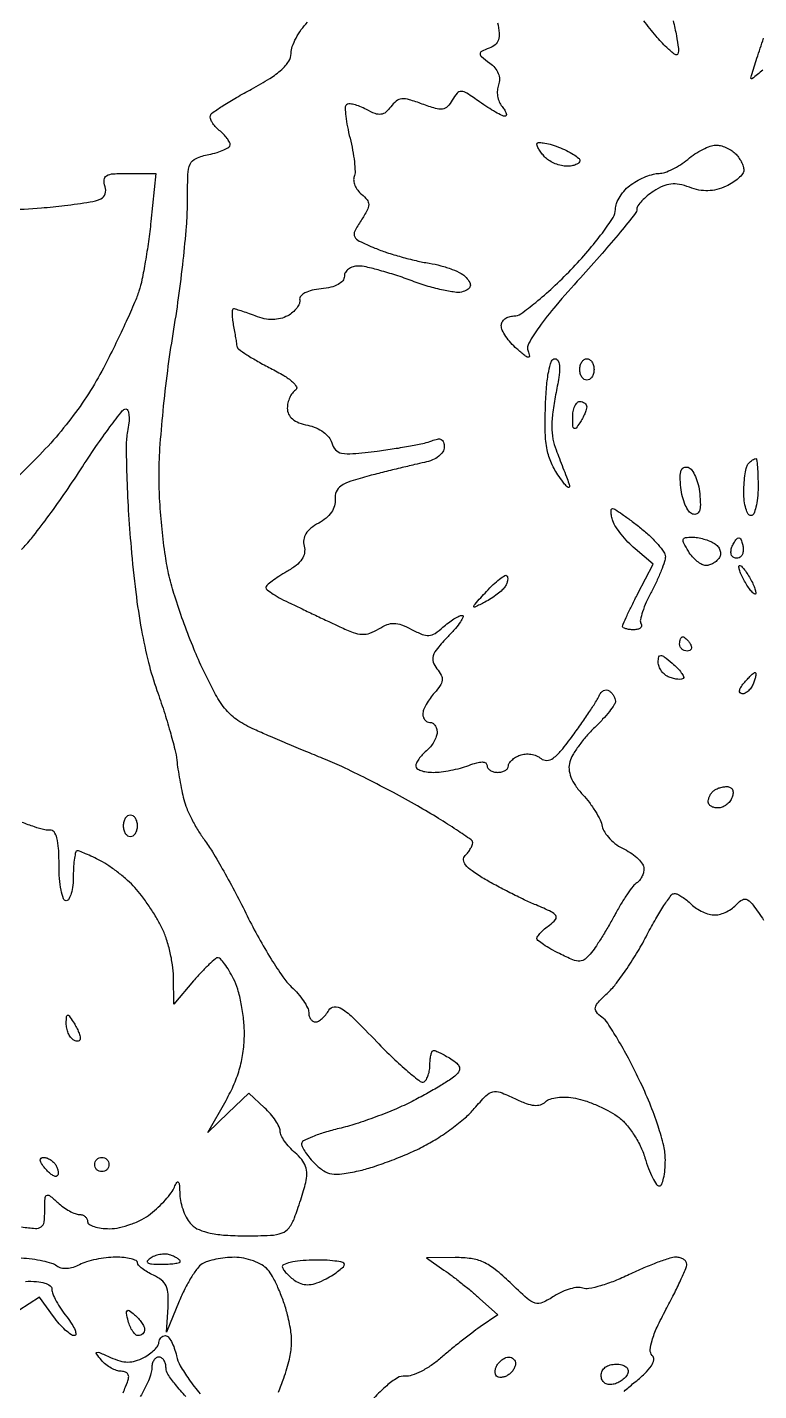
# Model space of a CAD drawing. Extents: x 0 to 102, y 0 to 135.
# Drawn here: x 30.42 to 39.09, y 74.05 to 90.23 of the extents above; entities that cross this region are included whole.
import ezdxf

# ---------------------------------------------------------------- set-up
doc = ezdxf.new("R2010")
doc.units = 0
doc.header["$MEASUREMENT"] = 0

msp = doc.modelspace()

# ---------------------------------------------------------------- linework, layer by layer
for points in [[(35.994944, 90.278927, -0.031077), (36.014057, 90.155855, -0.102521), (36.004896, 90.074688, -0.140721), (35.96677, 90.018518, -0.081463), (35.895916, 89.976784, 0.018989), (35.804392, 89.937255, 0.298581), (35.787593, 89.909534, 0.217547), (35.804149, 89.876444, 0.010977), (35.902161, 89.800922, -0.057776), (35.964642, 89.742718, -0.080648), (36.004128, 89.677504, -0.09078), (36.018113, 89.609366, -0.097249), (36.006451, 89.542442, 0.076355), (35.992801, 89.479629, 0.055863), (35.996375, 89.408248, 0.055924), (36.015645, 89.339521, 0.077058), (36.048499, 89.284577, -0.029494), (36.081306, 89.239934, -0.069334), (36.09875, 89.202527, -0.155911), (36.098477, 89.178724, -0.323092), (36.084169, 89.1684, -0.117792), (36.048307, 89.176967, -0.011968), (35.970647, 89.218684, -0.014444), (35.879524, 89.274022, -0.011032), (35.783021, 89.339579, 0.010999), (35.632411, 89.441906, 0.127873), (35.565364, 89.464155, 0.238449), (35.515534, 89.442964, 0.047618), (35.458827, 89.361023, -0.064653), (35.402279, 89.284968, -0.169797), (35.34238, 89.254846, -0.105583), (35.257733, 89.261702, -0.017431), (35.101638, 89.314483, 0.018827), (34.949379, 89.365494, 0.09321), (34.859851, 89.374453, 0.144659), (34.793475, 89.348443, 0.069771), (34.729275, 89.282327, -0.05557), (34.669432, 89.217102, -0.152002), (34.612833, 89.19212, -0.121939), (34.543913, 89.201039, -0.030014), (34.439407, 89.249143, 0.02703), (34.36293, 89.284899, 0.03779), (34.291038, 89.307751, 0.042003), (34.232405, 89.316508, 0.215679), (34.202393, 89.305193, 0.209103), (34.188612, 89.269992, 0.017204), (34.196023, 89.169404, 0.020744), (34.214652, 89.045662, 0.014418), (34.245467, 88.907693, -0.016115), (34.276701, 88.765584, -0.018923), (34.296802, 88.629155, -0.018144), (34.305139, 88.513825, -0.100911), (34.294979, 88.452909, 0.123643), (34.289246, 88.40551, 0.068122), (34.304443, 88.34877, 0.061281), (34.337074, 88.291798, 0.058948), (34.382917, 88.243596, -0.050612), (34.448034, 88.177367, -0.175569), (34.467097, 88.121384, -0.121615), (34.448898, 88.053366, -0.019144), (34.376908, 87.933744, 0.026719), (34.301677, 87.804344, 0.238521), (34.301365, 87.740519, 0.167215), (34.353796, 87.689061, 0.012224), (34.540963, 87.605426, 0.019811), (34.679814, 87.55377, 0.011034), (34.852567, 87.501374, 0.010992), (35.029958, 87.455998, 0.017472), (35.183725, 87.425866, -0.02558), (35.322848, 87.396255, -0.027069), (35.455557, 87.353013, -0.028022), (35.564955, 87.303483, -0.099552), (35.624531, 87.255344, -0.044903), (35.665335, 87.19608, -0.184822), (35.671635, 87.153742, -0.197325), (35.648025, 87.119776, -0.05187), (35.587751, 87.089155, -0.123483), (35.508874, 87.079589, -0.020043), (35.355402, 87.105163, -0.02106), (35.173428, 87.151109, -0.01715), (34.982849, 87.215054, 0.010441), (34.789817, 87.282716, 0.011545), (34.600449, 87.339881, 0.010979), (34.437027, 87.381283, 0.056603), (34.344426, 87.3918, 0.071536), (34.280979, 87.382676, 0.086782), (34.22717, 87.356098, 0.100358), (34.191197, 87.316608, 0.135518), (34.1784, 87.27026, -0.178112), (34.159239, 87.218177, -0.093219), (34.104791, 87.174161, -0.065527), (34.01799, 87.141184, -0.034035), (33.90345, 87.12221, 0.032744), (33.794997, 87.104532, 0.061113), (33.711499, 87.074135, 0.090686), (33.660772, 87.035406, 0.237336), (33.648808, 86.992476, -0.143239), (33.644652, 86.946568, -0.067049), (33.615323, 86.893977, -0.05825), (33.567068, 86.843105, -0.051054), (33.506297, 86.802114, -0.061661), (33.420713, 86.769093, -0.059698), (33.328705, 86.757456, -0.054367), (33.229112, 86.767658, -0.038174), (33.120932, 86.799588, 0.005012), (33.033045, 86.831998, 0.006824), (32.953106, 86.859345, 0.004691), (32.885785, 86.880658, 0.07444), (32.862123, 86.8842, 0.376636), (32.849975, 86.873536, 0.031482), (32.846937, 86.828285, 0.029752), (32.850344, 86.766841, 0.017354), (32.861344, 86.69385, -0.002402), (32.875389, 86.61644, -0.002635), (32.88825, 86.541253, -0.002459), (32.898591, 86.476859, -0.013245), (32.903113, 86.441672, 0.214088), (32.922039, 86.408857, 0.011527), (33.023205, 86.339229, 0.016342), (33.151797, 86.260908, 0.011046), (33.303109, 86.179754, -0.01733), (33.45965, 86.093247, -0.045495), (33.563205, 86.017674, -0.090798), (33.609859, 85.958584, -0.394914), (33.599209, 85.91934, 0.094821), (33.561825, 85.885023, 0.052815), (33.530273, 85.831606, 0.050045), (33.508841, 85.768623, 0.057059), (33.5016, 85.705382, 0.114049), (33.517668, 85.635856, 0.105938), (33.562861, 85.57826, 0.082137), (33.638577, 85.533848, 0.04232), (33.744405, 85.503189, -0.051525), (33.843204, 85.472589, -0.057021), (33.930087, 85.423161, -0.063449), (33.995083, 85.361648, -0.10802), (34.028883, 85.295271, 0.119185), (34.073204, 85.21278, 0.166887), (34.145647, 85.172278, 0.067495), (34.278052, 85.166411, 0.008167), (34.568628, 85.197575, 0.007482), (34.770171, 85.225595, 0.008303), (34.963881, 85.258788, 0.007784), (35.127984, 85.292375, 0.042115), (35.21475, 85.31937, -0.04807), (35.282838, 85.339669, -0.166079), (35.327809, 85.333539, -0.203713), (35.354042, 85.30266, -0.075723), (35.3628, 85.245163, -0.144576), (35.345998, 85.188271, -0.082624), (35.297349, 85.134905, -0.067248), (35.222788, 85.090975, -0.047941), (35.13015, 85.062082, 0.005813), (35.012212, 85.035939, 0.001981), (34.841585, 84.995315, 0.001969), (34.653507, 84.948965, 0.002269), (34.4745, 84.903236, 0.014926), (34.254803, 84.838991, 0.0722), (34.138505, 84.78159, 0.141305), (34.082972, 84.713947, 0.12885), (34.069425, 84.624536, -0.09896), (34.062282, 84.546555, -0.079302), (34.025769, 84.470367, -0.069021), (33.961666, 84.400583, -0.049686), (33.873699, 84.341597, 0.042705), (33.780422, 84.280916, 0.087165), (33.722048, 84.216313, 0.108629), (33.696748, 84.145802, 0.096261), (33.701732, 84.067853, -0.106468), (33.705253, 83.987215, -0.108466), (33.675166, 83.912875, -0.079684), (33.607083, 83.841201, -0.033717), (33.496143, 83.767776, 0.014201), (33.401371, 83.710237, 0.020531), (33.321349, 83.653699, 0.016855), (33.260441, 83.603443, 0.212241), (33.248335, 83.576972, 0.241951), (33.261372, 83.550927, 0.014939), (33.334937, 83.500379, 0.019483), (33.430478, 83.443988, 0.012992), (33.5439, 83.386622, 0.000154), (33.677946, 83.323194, 0.000093), (33.836816, 83.248115, 0.000093), (33.994659, 83.173593, 0.000164), (34.125262, 83.112015, 0.021021), (34.283085, 83.045619, 0.075504), (34.389776, 83.023384, 0.099724), (34.481841, 83.036739, 0.053903), (34.585341, 83.086804, -0.04406), (34.685155, 83.137529, -0.099937), (34.768041, 83.152861, -0.089004), (34.856388, 83.135518, -0.030013), (34.976057, 83.080434, 0.026987), (35.100494, 83.022241, 0.113292), (35.181485, 83.009349, 0.128579), (35.254439, 83.033811, 0.039091), (35.34749, 83.105644, -0.021234), (35.412363, 83.159526, -0.024468), (35.478666, 83.205053, -0.024601), (35.537854, 83.237664, -0.114092), (35.575639, 83.2464, -0.539069), (35.587012, 83.229117, -0.045629), (35.556359, 83.172745, -0.029477), (35.495172, 83.091952, -0.014219), (35.408031, 82.995659, 0.016564), (35.281821, 82.854872, 0.092128), (35.232129, 82.766861, 0.166795), (35.23215, 82.693181, 0.090719), (35.276978, 82.613372, -0.051251), (35.327243, 82.538351, -0.148788), (35.339059, 82.477724, -0.12635), (35.315705, 82.414588, -0.032488), (35.247576, 82.328702, 0.028983), (35.194541, 82.262798, 0.029322), (35.149707, 82.19145, 0.030667), (35.118318, 82.124965, 0.095232), (35.109, 82.076489, 0.084037), (35.115405, 82.038647, 0.093099), (35.133851, 82.006507, 0.100507), (35.16133, 81.985014, 0.116378), (35.1936, 81.9774, -0.136626), (35.225861, 81.968417, -0.100269), (35.253349, 81.943166, -0.086403), (35.271852, 81.905397, -0.070908), (35.2782, 81.860859, -0.086594), (35.269082, 81.808603, -0.04354), (35.240923, 81.747615, -0.041499), (35.199856, 81.687909, -0.048188), (35.1513, 81.639, 0.031583), (35.102735, 81.593222, 0.034151), (35.061677, 81.542811, 0.036411), (35.032939, 81.495133, 0.117955), (35.0244, 81.459441, 0.242904), (35.039104, 81.430959, 0.068036), (35.08491, 81.407008, 0.052281), (35.151492, 81.390612, 0.034259), (35.230393, 81.3852, 0.03114), (35.324916, 81.391093, 0.017029), (35.439621, 81.409436, 0.016914), (35.555303, 81.43609, 0.025766), (35.653393, 81.467706, -0.02277), (35.747688, 81.498723, -0.06817), (35.814771, 81.507912, -0.141354), (35.854531, 81.496443, -0.257767), (35.8704, 81.467706, 0.151714), (35.880172, 81.436241, 0.098325), (35.907677, 81.409436, 0.081213), (35.948781, 81.391355, 0.063172), (35.9973, 81.3852, 0.057609), (36.045836, 81.390811, 0.076852), (36.086923, 81.407392, 0.095748), (36.114458, 81.43193, 0.164455), (36.1242, 81.460749, -0.147225), (36.13406, 81.493508, -0.058946), (36.164627, 81.529618, -0.051526), (36.20917, 81.563314, -0.044594), (36.261823, 81.589108, -0.075345), (36.32271, 81.602468, -0.055766), (36.391672, 81.599306, -0.056004), (36.457884, 81.581044, -0.078084), (36.510605, 81.549665, 0.19018), (36.579196, 81.527174, 0.142547), (36.654791, 81.554103, 0.06454), (36.750316, 81.643863, 0.01399), (36.889359, 81.823156, 0.005637), (36.994923, 81.970906, 0.006759), (37.090799, 82.112384, 0.005877), (37.168435, 82.233423, 0.043963), (37.199342, 82.294164, -0.077871), (37.221244, 82.330849, -0.104775), (37.251525, 82.354757, -0.121875), (37.285302, 82.362204, -0.132775), (37.317465, 82.352621, -0.06395), (37.346435, 82.329132, -0.051715), (37.370953, 82.297439, -0.053404), (37.387632, 82.262767, -0.085629), (37.3932, 82.230495, -0.150528), (37.380283, 82.188562, -0.017166), (37.321084, 82.1077, -0.019507), (37.241719, 82.01448, -0.014713), (37.147698, 81.918238, 0.022793), (37.050046, 81.814994, 0.021156), (36.95961, 81.70077, 0.021682), (36.88794, 81.592333, 0.063935), (36.852147, 81.510643, 0.09362), (36.843437, 81.422573, 0.071369), (36.865633, 81.32804, 0.058701), (36.919264, 81.227586, 0.035019), (37.004323, 81.121897, -0.025622), (37.084, 81.026613, -0.023319), (37.156223, 80.920721, -0.024015), (37.211801, 80.819929, -0.06651), (37.237458, 80.743298, 0.099162), (37.26586, 80.673793, 0.04577), (37.327326, 80.597329, 0.042892), (37.409084, 80.526125, 0.045991), (37.499985, 80.471778, -0.038194), (37.588617, 80.420642, -0.044667), (37.663563, 80.358923, -0.050224), (37.715501, 80.296279, -0.149058), (37.7316, 80.243477, -0.064909), (37.725238, 80.194678, -0.051899), (37.706394, 80.145061, -0.05343), (37.678635, 80.102081, -0.084455), (37.645791, 80.073153, 0.088899), (37.602875, 80.034677, 0.014478), (37.536401, 79.944192, 0.015561), (37.463776, 79.831763, 0.013147), (37.393897, 79.70861, -0.00826), (37.321753, 79.578521, -0.007281), (37.242327, 79.445242, -0.007333), (37.167195, 79.327158, -0.021876), (37.111143, 79.249479, -0.046902), (37.035384, 79.170177, -0.170486), (36.971544, 79.144916, -0.111168), (36.889581, 79.16003, -0.014739), (36.728537, 79.234525, -0.013482), (36.626641, 79.288837, -0.019975), (36.540719, 79.3423, -0.015747), (36.474844, 79.390134, -0.23184), (36.4626, 79.41512, -0.165606), (36.471095, 79.440064, -0.024519), (36.50609, 79.481151, -0.025411), (36.553957, 79.527147, -0.019395), (36.61065, 79.572606, 0.052767), (36.682972, 79.638978, 0.339911), (36.686107, 79.685326, 0.13739), (36.633006, 79.730962, 0.009581), (36.451426, 79.81155, -0.01127), (36.311317, 79.8743, -0.006227), (36.142923, 79.956909, -0.006206), (35.97425, 80.044923, -0.009924), (35.832691, 80.124701, -0.019075), (35.692443, 80.214831, -0.070424), (35.615583, 80.286426, -0.15181), (35.591849, 80.346039, -0.219158), (35.611214, 80.398454, 0.030271), (35.645652, 80.437335, 0.031202), (35.674767, 80.479713, 0.032849), (35.695138, 80.519432, 0.102414), (35.7012, 80.548716, 0.245724), (35.683098, 80.583326, 0.004604), (35.508603, 80.702138, 0.010122), (35.296859, 80.837363, 0.006458), (35.04555, 80.986363, 0.007881), (34.760462, 81.144522, 0.006136), (34.445815, 81.307717, 0.006209), (34.148767, 81.452594, 0.014957), (33.9246, 81.550409, -0.002484), (33.720993, 81.633272, -0.001767), (33.493591, 81.728079, -0.001784), (33.277243, 81.820087, -0.003798), (33.110736, 81.893105, -0.041556), (32.915201, 82.000926, -0.070824), (32.776212, 82.124912, -0.052089), (32.651449, 82.3085, -0.013693), (32.491685, 82.626613, -0.013759), (32.37934, 82.884729, -0.009403), (32.265419, 83.183571, -0.009483), (32.166419, 83.476002, -0.018856), (32.10125, 83.7117, -0.022028), (32.055108, 83.954234, -0.010545), (32.01624, 84.269002, -0.010432), (31.98941, 84.599888, -0.01464), (31.980293, 84.8961, -0.017749), (31.991528, 85.226369, -0.007324), (32.029141, 85.672305, -0.007236), (32.083464, 86.149858, -0.009237), (32.148, 86.5881, 0.007363), (32.212608, 87.015709, 0.006595), (32.267226, 87.461027, 0.006627), (32.30569, 87.862162, 0.020474), (32.316958, 88.134165, -0.007549), (32.322287, 88.476758, -0.095578), (32.350465, 88.602044, -0.193456), (32.419037, 88.669447, -0.049343), (32.571, 88.71579, 0.022663), (32.668235, 88.739865, 0.033896), (32.750246, 88.770341, 0.036238), (32.809591, 88.802454, 0.255967), (32.8248, 88.830216, 0.130448), (32.816426, 88.861767, 0.032312), (32.786695, 88.906804, 0.030851), (32.744734, 88.955649, 0.026667), (32.695082, 89.001538, -0.037256), (32.647202, 89.047708, -0.046476), (32.61051, 89.097379, -0.053545), (32.58913, 89.143226, -0.169309), (32.589332, 89.176626, -0.157186), (32.61737, 89.213254, -0.008083), (32.742941, 89.297237, -0.012209), (32.898592, 89.392432, -0.008503), (33.0786, 89.492525, 0.01664), (33.294049, 89.616958, 0.044464), (33.435552, 89.723616, 0.066606), (33.518092, 89.821014, 0.139741), (33.54645, 89.915246, -0.082161), (33.56101, 89.995905, -0.036007), (33.604887, 90.095622, -0.03439), (33.667832, 90.197086, -0.038886), (33.741804, 90.284599, 0.012532)], [(38.078385, 90.302213, -0.014284), (38.1165, 90.123806, -0.011897), (38.140272, 89.974716, -0.114515), (38.134302, 89.911207, -0.514268), (38.099995, 89.90063, -0.029629), (38.001806, 89.985058, -0.02541), (37.874747, 90.121291, -0.013265), (37.729982, 90.302811, 0.004887)], [(39.143203, 89.71744, -0.003568), (39.012982, 89.614288, -0.624718), (39.0006, 89.62033, -0.077715), (39.005523, 89.651809, -0.000866), (39.071788, 89.857283, -0.002666), (39.15006, 90.094244, -0.001731)], [(30.174413, 88.05582, 0.004023), (30.585449, 88.082475, 0.012722), (30.860005, 88.109537, 0.007917), (31.162963, 88.152084, 0.070298), (31.291593, 88.191272, 0.212232), (31.341145, 88.248175, 0.152548), (31.340754, 88.333571, -0.085364), (31.329325, 88.416463, -0.260034), (31.357629, 88.463456, -0.11657), (31.435648, 88.486552, -0.013929), (31.616823, 88.4916), (31.943049, 88.4916), (31.883846, 87.92055, -0.008558), (31.855139, 87.683306, -0.008091), (31.817859, 87.442692, -0.008074), (31.777975, 87.230794, -0.027853), (31.742343, 87.0957, -0.023467), (31.690802, 86.958977, -0.005425), (31.590839, 86.73409, -0.00559), (31.46989, 86.477381, -0.00544), (31.342155, 86.221087, -0.022155), (31.16834, 85.915778, -0.020311), (30.963394, 85.617789, -0.019694), (30.728261, 85.328484, -0.017955), (30.464002, 85.049197), (29.903737, 84.49812)], [(30.347392, 84.028404, 0.033763), (30.467443, 84.160828, 0.007813), (30.650402, 84.399854, 0.008032), (30.852782, 84.682371, 0.00778), (31.0482, 84.974239, -0.006584), (31.231887, 85.250009, -0.010162), (31.398563, 85.48294, -0.004905), (31.544238, 85.674078, -0.21963), (31.587525, 85.696469, -0.339762), (31.612294, 85.679154, -0.058226), (31.623831, 85.618952, -0.043035), (31.6227, 85.53192, -0.024601), (31.607171, 85.427904, 0.050218), (31.591065, 85.262467, 0.006723), (31.596939, 84.911914, 0.007716), (31.615962, 84.495341, 0.006421), (31.648701, 84.053154, 0.008788), (31.704288, 83.522259, 0.01424), (31.772276, 83.073551, 0.016617), (31.85489, 82.689881, 0.024069), (31.955143, 82.3581, -0.007904), (32.037596, 82.114013, -0.008191), (32.111269, 81.870315, -0.007959), (32.16818, 81.657475, -0.034719), (32.190994, 81.529157, 0.010767), (32.204798, 81.421959, 0.006391), (32.225628, 81.294818, 0.006393), (32.249655, 81.168488, 0.010948), (32.273343, 81.063857, 0.038795), (32.308592, 80.958225, 0.018319), (32.369361, 80.827885, 0.01803), (32.443291, 80.695392, 0.02425), (32.520126, 80.5815, -0.025428), (32.613766, 80.441993, -0.006936), (32.747104, 80.21255, -0.006996), (32.891268, 79.947758, -0.00723), (33.026353, 79.681899, 0.012457), (33.162656, 79.420449, 0.012854), (33.31046, 79.168874, 0.012662), (33.449409, 78.957815, 0.052314), (33.549114, 78.842302, -0.026368), (33.62807, 78.759873, -0.02949), (33.694803, 78.672489, -0.030735), (33.742006, 78.592256, -0.118128), (33.7554, 78.536353, 0.069978), (33.761429, 78.49349, 0.085831), (33.779016, 78.457145, 0.10012), (33.805138, 78.432845, 0.138298), (33.835796, 78.4242, 0.13165), (33.872126, 78.433934, 0.049234), (33.915375, 78.464939, 0.044475), (33.958166, 78.509823, 0.040633), (33.993806, 78.562887, -0.253713), (34.059288, 78.604275, -0.163842), (34.148097, 78.580831, -0.04959), (34.290784, 78.464978, -0.006561), (34.563859, 78.187052, 0.010385), (34.757579, 77.992884, 0.016579), (34.931811, 77.836134, 0.010622), (35.079269, 77.717322, 0.312231), (35.12495, 77.714958, 0.128917), (35.151339, 77.742678, 0.045939), (35.173434, 77.793158, 0.041853), (35.188529, 77.855627, 0.038379), (35.1936, 77.921593, -0.024996), (35.196748, 77.984519, -0.039696), (35.206363, 78.037564, -0.047346), (35.220255, 78.075238, -0.288336), (35.237048, 78.0858, -0.10205), (35.262427, 78.080566, -0.012337), (35.314511, 78.056587, -0.014245), (35.375583, 78.024432, -0.011284), (35.439741, 77.98635, -0.035735), (35.512202, 77.933552, -0.140437), (35.542677, 77.888098, -0.198401), (35.539054, 77.842993, -0.082425), (35.502043, 77.792901, -0.049683), (35.440412, 77.744004, -0.007906), (35.309321, 77.662617, -0.008692), (35.151157, 77.571553, -0.007513), (34.9821, 77.481381, -0.018432), (34.787934, 77.390419, -0.011276), (34.552887, 77.296893, -0.011299), (34.315607, 77.214676, -0.019669), (34.11495, 77.158792, 0.015223), (33.944736, 77.113012, 0.023564), (33.801269, 77.062215, 0.020074), (33.692346, 77.012582, 0.282985), (33.6708, 76.977562, 0.124315), (33.680773, 76.938069, 0.025623), (33.718346, 76.876227, 0.02548), (33.770696, 76.807097, 0.021581), (33.832657, 76.739543, 0.052607), (33.933434, 76.658002, 0.104298), (34.02894, 76.621252, 0.076424), (34.150318, 76.620412, 0.018849), (34.346821, 76.656844, 0.023169), (34.510697, 76.70173, 0.011405), (34.714729, 76.773097, 0.011291), (34.923609, 76.856981, 0.016144), (35.104544, 76.941442, 0.023798), (35.275145, 77.038355, 0.018109), (35.45254, 77.159825, 0.018425), (35.61084, 77.286137, 0.040265), (35.719903, 77.396384, -0.017252), (35.857483, 77.548886, -0.141101), (35.937938, 77.595159, -0.152982), (36.027651, 77.589587, -0.02135), (36.200503, 77.514804, 0.022649), (36.332795, 77.457975, 0.063854), (36.43053, 77.434792, 0.097828), (36.504943, 77.441482, 0.125833), (36.563818, 77.476378, -0.122287), (36.617933, 77.508966, -0.045013), (36.705779, 77.527571, -0.04078), (36.810646, 77.531476, -0.036231), (36.919088, 77.518761, -0.034036), (37.036356, 77.487916, -0.019838), (37.172275, 77.435992, -0.019775), (37.30488, 77.372894, -0.031426), (37.412227, 77.307594, -0.058834), (37.509711, 77.220902, -0.034398), (37.605372, 77.097038, -0.033408), (37.687108, 76.954966, -0.041068), (37.742868, 76.812551, 0.018321), (37.786397, 76.684523, 0.027355), (37.834491, 76.576557, 0.025893), (37.880974, 76.496406, 0.253607), (37.914191, 76.4784, 0.305896), (37.941824, 76.497051, 0.039127), (37.964482, 76.568985, 0.034978), (37.980251, 76.668584, 0.021775), (37.9854, 76.786773, 0.059189), (37.965738, 76.952285, 0.019429), (37.898912, 77.18883, 0.018207), (37.79999, 77.459325, 0.015271), (37.676127, 77.738523, 0.010074), (37.54789, 77.992081, 0.012591), (37.418319, 78.221796, 0.01085), (37.301489, 78.407959, 0.089185), (37.232781, 78.480243, -0.063718), (37.167902, 78.541922, -0.238447), (37.156243, 78.595242, -0.126853), (37.191739, 78.659412, -0.014615), (37.309404, 78.776739, 0.041716), (37.407371, 78.88562, 0.014047), (37.531796, 79.059463, 0.013863), (37.659241, 79.260327, 0.015445), (37.770613, 79.460946, -0.011057), (37.871885, 79.647206, -0.016708), (37.968917, 79.804222, -0.011527), (38.054896, 79.927239, -0.238828), (38.093906, 79.947, -0.112152), (38.130273, 79.938739, -0.029856), (38.182584, 79.909723, -0.028718), (38.239658, 79.86867, -0.026114), (38.293586, 79.8201, 0.051662), (38.35339, 79.771523, 0.03827), (38.428093, 79.730477, 0.039051), (38.505535, 79.702395, 0.067554), (38.573284, 79.6932, 0.070687), (38.639618, 79.702625, 0.0446), (38.712617, 79.731058, 0.043984), (38.780855, 79.772752, 0.060495), (38.833042, 79.822078, -0.102811), (38.898828, 79.874538, -0.257498), (38.958188, 79.872413, -0.100737), (39.028144, 79.808457, -0.011486), (39.150721, 79.631728, 0.018484)], [(30.35025, 75.992616, 0.019555), (30.513887, 75.97471, 0.172273), (30.582926, 75.993914, 0.2115), (30.616738, 76.050138, 0.031155), (30.6252, 76.18581, -0.009865), (30.628092, 76.332354, -0.251194), (30.647677, 76.365654, -0.316675), (30.682515, 76.363336, -0.01394), (30.779911, 76.280012, 0.028703), (30.846423, 76.226427, 0.029174), (30.918284, 76.181129, 0.030498), (30.985144, 76.149395, 0.095833), (31.033711, 76.14, -0.084037), (31.071553, 76.133595, -0.093099), (31.103693, 76.115149, -0.100507), (31.125186, 76.08767, -0.116378), (31.1328, 76.0554, 0.259541), (31.150906, 76.022869, 0.060642), (31.209647, 75.995651, 0.047576), (31.294184, 75.976952, 0.030662), (31.394406, 75.9708, 0.054536), (31.510935, 75.983548, 0.032401), (31.645213, 76.022554, 0.032114), (31.775647, 76.079507, 0.047223), (31.880856, 76.146983, 0.023325), (31.971149, 76.224795, 0.021406), (32.056544, 76.312851, 0.021958), (32.125871, 76.397997, 0.063175), (32.163204, 76.464233, -0.034865), (32.190982, 76.520758, -0.538832), (32.208994, 76.521765, -0.144501), (32.221758, 76.486926, -0.009485), (32.226654, 76.378693, 0.048992), (32.238697, 76.282181, 0.036662), (32.269905, 76.1796, 0.037483), (32.314156, 76.086467, 0.066826), (32.365543, 76.019143, 0.099097), (32.454896, 75.959594, 0.046139), (32.588597, 75.918515, 0.034957), (32.768241, 75.893934, 0.016528), (33.002137, 75.8862, 0.010238), (33.3019, 75.892339, 0.077989), (33.439889, 75.919825, 0.147197), (33.522574, 75.981977, 0.067755), (33.587619, 76.101431, 0.008533), (33.622645, 76.198515, 0.005407), (33.660303, 76.312772, 0.005429), (33.694864, 76.425815, 0.009986), (33.720145, 76.518649, 0.060547), (33.732865, 76.619918, 0.086968), (33.717649, 76.708834, 0.082019), (33.672072, 76.790959, 0.04813), (33.59392, 76.872119, -0.03113), (33.526212, 76.937818, -0.033517), (33.46897, 77.009891, -0.035637), (33.428884, 77.077845, -0.115944), (33.417, 77.128406, 0.115932), (33.404828, 77.180196, 0.031842), (33.362527, 77.253172, 0.030378), (33.302534, 77.332134, 0.027584), (33.231559, 77.405973), (33.046119, 77.578737), (32.802053, 77.345819), (32.557987, 77.1129), (32.774975, 77.4936, 0.027883), (32.872062, 77.688433, 0.03407), (32.939643, 77.880441, 0.034919), (32.979333, 78.075734, 0.032057), (32.992981, 78.280351, 0.027327), (32.983915, 78.454108, 0.02153), (32.955786, 78.640445, 0.022003), (32.914447, 78.811684, 0.049132), (32.864927, 78.936001, 0.016262), (32.811471, 79.03162, 0.023366), (32.75758, 79.11228, 0.020608), (32.708958, 79.172784, 0.216448), (32.680739, 79.1856, 0.180172), (32.648778, 79.173697, 0.011222), (32.572672, 79.104833, 0.015448), (32.48443, 79.015986, 0.010772), (32.390249, 78.91065), (32.154876, 78.6357), (32.151438, 78.957151, 0.033891), (32.140213, 79.099948, 0.021581), (32.108826, 79.263709, 0.021667), (32.063902, 79.422417, 0.037184), (32.011204, 79.549351, 0.019196), (31.945715, 79.667474, 0.012498), (31.861584, 79.798844, 0.012573), (31.77294, 79.923077, 0.023305), (31.693954, 80.018488, 0.026699), (31.608292, 80.103114, 0.016523), (31.499402, 80.193516, 0.016561), (31.385614, 80.275911, 0.028471), (31.285051, 80.335738, 0.007704), (31.194162, 80.381262, 0.010225), (31.11005, 80.419684, 0.007811), (31.039002, 80.44909, 0.094478), (31.010101, 80.4546, 0.34551), (30.99183, 80.440262, 0.02109), (30.97726, 80.367621, 0.02419), (30.966952, 80.272014, 0.01476), (30.9636, 80.1585, -0.027026), (30.957463, 80.045042, -0.042582), (30.938749, 79.949379, -0.052312), (30.91163, 79.882035, -0.277684), (30.879, 79.8624, -0.323373), (30.846012, 79.886226, -0.031018), (30.819251, 79.987746, -0.030277), (30.800508, 80.125546, -0.018665), (30.7944, 80.289109, 0.014802), (30.788677, 80.482377, 0.048357), (30.768841, 80.608625, 0.093141), (30.735658, 80.679436, 0.283338), (30.68865, 80.699014, -0.103851), (30.626428, 80.702088, -0.014528), (30.502133, 80.738557, -0.016084), (30.355713, 80.791443, -0.013033)], [(33.396524, 74.031228, 0.02294), (33.460651, 74.198267, 0.020006), (33.525923, 74.424683, 0.047942), (33.551119, 74.597399, 0.051337), (33.542163, 74.764537, 0.026041), (33.498575, 74.970867, 0.020863), (33.451611, 75.121632, 0.019138), (33.391029, 75.272444, 0.019543), (33.326574, 75.40276, 0.057633), (33.269118, 75.48435, 0.079371), (33.199574, 75.541015, 0.042205), (33.098881, 75.588534, 0.040652), (32.985094, 75.620677, 0.049791), (32.875138, 75.631105, 0.025724), (32.765961, 75.624942, 0.023407), (32.654453, 75.607562, 0.02411), (32.556244, 75.582522, 0.066672), (32.491557, 75.552778, 0.093186), (32.435046, 75.500134, 0.021103), (32.361476, 75.390914, 0.021151), (32.286101, 75.255617, 0.019144), (32.219686, 75.109923), (32.069558, 74.7441), (32.087629, 75.039274, 0.029403), (32.08799, 75.192472, 0.092664), (32.063546, 75.291826, 0.118024), (32.009006, 75.361956, 0.064421), (31.91535, 75.418885, -0.026431), (31.842464, 75.455941, -0.035229), (31.780915, 75.497477, -0.037953), (31.737017, 75.537555, -0.191022), (31.725, 75.567861, 0.296474), (31.708755, 75.592849, 0.043537), (31.648812, 75.613442, 0.037506), (31.565036, 75.627728, 0.023487), (31.465638, 75.6324, 0.029609), (31.353954, 75.625781, 0.022434), (31.232807, 75.605824, 0.022876), (31.120437, 75.576668, 0.047983), (31.03723, 75.541929, -0.048079), (30.961412, 75.510292, -0.061517), (30.886986, 75.497029, -0.07048), (30.820466, 75.502848, -0.105533), (30.767842, 75.527511, 0.086887), (30.7085, 75.558046, 0.021216), (30.601785, 75.586371, 0.021104), (30.474865, 75.608789, 0.01965), (30.343448, 75.62109, 0.014898)], [(37.495881, 74.040555, -0.017802), (37.612107, 74.140265, 0.019726), (37.742583, 74.253074, 0.057815), (37.819291, 74.343603, 0.106084), (37.847303, 74.414545, 0.242091), (37.830215, 74.467825, -0.218209), (37.806363, 74.532026, -0.054047), (37.827192, 74.645231, -0.037219), (37.886951, 74.801923, -0.014293), (37.99201, 75.010117, 0.007018), (38.086694, 75.191153, 0.009569), (38.166588, 75.357091, 0.006823), (38.228511, 75.497285, 0.100912), (38.2392, 75.549707, 0.151855), (38.229396, 75.581244, 0.098301), (38.201801, 75.608109, 0.081164), (38.160563, 75.626232, 0.063106), (38.111885, 75.6324, 0.077667), (38.038432, 75.620921, 0.011498), (37.896145, 75.5717, 0.012724), (37.729562, 75.504879, 0.010639), (37.556232, 75.425763, -0.018439), (37.383304, 75.350066, -0.023223), (37.217939, 75.293555, -0.022278), (37.078248, 75.25962, -0.140964), (37.006094, 75.265865, 0.117887), (36.944326, 75.274048, 0.042567), (36.856746, 75.257381, 0.039322), (36.7602, 75.221948, 0.037441), (36.668714, 75.171351, -0.038609), (36.529758, 75.094922, -0.182224), (36.440535, 75.089098, -0.109345), (36.344663, 75.14312, -0.009971), (36.143084, 75.331249, 0.022925), (35.967604, 75.486714, 0.062946), (35.827096, 75.573524, 0.072283), (35.681112, 75.616038, 0.03804), (35.492167, 75.627963), (35.1513, 75.623525), (35.360032, 75.479913, -0.011338), (35.455364, 75.411085, -0.006026), (35.57039, 75.321805, -0.005994), (35.685816, 75.227682, -0.009261), (35.783032, 75.143343), (35.9973, 74.950387), (35.7878, 74.804943, 0.010815), (35.689163, 74.733256, 0.004965), (35.563594, 74.635793, 0.004914), (35.433421, 74.530572, 0.006772), (35.318737, 74.433352, -0.030544), (35.207617, 74.347885, -0.031895), (35.088457, 74.277938, -0.03367), (34.978365, 74.231428, -0.106341), (34.899297, 74.221852, 0.161723), (34.808061, 74.200557, 0.039015), (34.680811, 74.108172, 0.031408), (34.528659, 73.961002, 0.015532)], [(30.395373, 75.34595, -0.024678), (30.528042, 75.343473, -0.055929), (30.626663, 75.325552, -0.088109), (30.688386, 75.294412, -0.236194), (30.7098, 75.251609, 0.10035), (30.720797, 75.197369, 0.023069), (30.761306, 75.112686, 0.02294), (30.818023, 75.017679, 0.020616), (30.88514, 74.924709, -0.021952), (30.9466, 74.839095, -0.047189), (30.984392, 74.76728, -0.091476), (30.994388, 74.71984, -0.421619), (30.976796, 74.7018, -0.157854), (30.934295, 74.715561, -0.028398), (30.868922, 74.768754, -0.028166), (30.796781, 74.842459, -0.0222), (30.727079, 74.929728), (30.561045, 75.157656), (30.318172, 75.00018, 0.016439)], [(31.5558, 74.025, -0.003534), (31.583775, 74.094131), (31.607151, 74.1519, 0.072073), (31.62011, 74.204711, 0.157808), (31.611272, 74.244927, 0.172681), (31.581432, 74.270034, 0.089607), (31.53291, 74.2788, -0.084073), (31.476891, 74.288286, -0.043849), (31.412134, 74.31745, -0.041979), (31.349182, 74.360029, -0.049909), (31.298122, 74.410373, -0.012141), (31.237889, 74.486644, -0.516675), (31.243272, 74.50347, -0.181219), (31.273738, 74.50191, -0.00445), (31.403961, 74.443969, 0.036136), (31.516462, 74.402228, 0.0698), (31.611308, 74.388507, 0.075308), (31.701423, 74.401762, 0.048796), (31.798899, 74.442273, 0.03269), (31.867755, 74.485131, 0.039447), (31.925954, 74.534248, 0.043539), (31.966717, 74.582257, 0.155468), (31.9788, 74.620177, -0.094342), (31.984732, 74.651333, -0.096717), (32.001677, 74.677823, -0.09897), (32.026962, 74.695555, -0.103942), (32.056678, 74.7018, -0.223673), (32.090197, 74.686016, -0.04804), (32.127148, 74.631372, -0.041477), (32.16136, 74.553864, -0.029149), (32.187215, 74.462045, 0.076214), (32.232293, 74.345249, 0.023148), (32.334467, 74.184701, 0.022592), (32.467267, 74.01296, 0.022847)], [(32.298322, 73.980162, -0.022538), (32.175231, 74.121267, -0.02118), (32.08485, 74.245253, -0.147952), (32.0634, 74.316156, 0.062308), (32.057093, 74.366569, 0.080571), (32.038549, 74.409271, 0.097997), (32.011065, 74.43785, 0.15358), (31.9788, 74.448, 0.151449), (31.946536, 74.437998, 0.098371), (31.919051, 74.409849, 0.081304), (31.900512, 74.367781, 0.063296), (31.8942, 74.318123, -0.071558), (31.884978, 74.254019, -0.024503), (31.854065, 74.165144, -0.023775), (31.809865, 74.069094, -0.02531), (31.75757, 73.979723, -0.026055)]]:
    msp.add_lwpolyline(points, format="xyb")
for points in [[(38.58183, 88.827185, -0.065422), (38.639455, 88.820868, -0.04037), (38.704262, 88.799352, -0.039889), (38.76599, 88.767138, -0.056229), (38.81448, 88.72848, -0.041841), (38.85333, 88.68252, -0.036064), (38.886179, 88.628464, -0.037693), (38.908793, 88.574765, -0.080986), (38.916, 88.53056, -0.160964), (38.901565, 88.486881, -0.048269), (38.85397, 88.434214, -0.04287), (38.785654, 88.381869, -0.035161), (38.704835, 88.337946, -0.04446), (38.59627, 88.299706, -0.055989), (38.490778, 88.285061, -0.055356), (38.383708, 88.294132, -0.042075), (38.270416, 88.326614, 0.041547), (38.152004, 88.360699, 0.076642), (38.052137, 88.365121, 0.076579), (37.955523, 88.339253, 0.041418), (37.847081, 88.280397, 0.026076), (37.770485, 88.224294, 0.032326), (37.705774, 88.164136, 0.034007), (37.659675, 88.108194, 0.156572), (37.647, 88.06871, -0.169783), (37.628626, 88.016161, -0.003479), (37.450558, 87.795813, -0.007763), (37.234551, 87.540481, -0.005094), (36.978263, 87.252869, 0.00837), (36.686907, 86.921558, 0.02122), (36.489852, 86.668776, 0.023241), (36.366545, 86.477763, 0.222223), (36.358108, 86.383659, -0.045507), (36.373736, 86.324186, -0.525613), (36.359181, 86.310102, -0.122859), (36.319656, 86.328874, -0.008169), (36.223145, 86.410862, -0.031805), (36.152904, 86.480927, -0.033623), (36.093516, 86.558108, -0.035737), (36.052001, 86.631094, -0.111896), (36.0396, 86.685812, -0.129774), (36.051056, 86.729206, -0.100685), (36.083278, 86.766175, -0.08873), (36.13148, 86.791037, -0.074941), (36.188292, 86.7996, 0.156789), (36.27281, 86.826771, 0.014745), (36.448437, 86.960722, 0.017766), (36.651973, 87.138015, 0.013054), (36.865092, 87.3481, 0.013982), (37.067343, 87.570271, 0.018476), (37.238068, 87.784183, 0.016058), (37.365692, 87.968931, 0.144088), (37.3932, 88.062403, -0.092415), (37.406824, 88.135482, -0.048792), (37.448432, 88.218187, -0.046264), (37.509293, 88.297242, -0.052858), (37.581224, 88.359903, -0.030845), (37.663565, 88.410312, -0.026741), (37.755436, 88.452914, -0.027652), (37.842994, 88.48246, -0.06764), (37.910252, 88.4916, 0.083302), (37.978193, 88.502998, 0.030465), (38.068504, 88.540476, 0.029189), (38.164152, 88.594308, 0.03091), (38.250978, 88.657985, -0.028112), (38.337075, 88.721872, -0.027367), (38.430551, 88.776322, -0.028454), (38.51783, 88.814863, -0.084572)], [(36.7164, 88.804104, -0.021309), (36.813616, 88.762596, -0.030395), (36.895646, 88.717043, -0.030683), (36.955478, 88.673507, -0.223729), (36.9702, 88.642252, -0.213584), (36.958892, 88.616989, -0.080132), (36.925468, 88.595603, -0.060962), (36.876223, 88.581042, -0.041453), (36.81792, 88.5762, -0.056383), (36.752177, 88.583637, -0.038823), (36.680551, 88.606021, -0.039117), (36.614105, 88.638834, -0.062206), (36.56412, 88.67772, -0.027017), (36.525265, 88.721017, -0.029295), (36.492421, 88.767141, -0.030574), (36.469265, 88.809621, -0.109928), (36.4626, 88.839571, -0.400507), (36.478954, 88.856713, -0.046501), (36.537154, 88.854039, -0.035866), (36.619043, 88.836538, -0.019671)], [(36.676399, 86.292, -0.300176), (36.715206, 86.266395, -0.096694), (36.730401, 86.195637, -0.044358), (36.721602, 86.069978, -0.010872), (36.684389, 85.865839, 0.018554), (36.649811, 85.658114, 0.033594), (36.639364, 85.486164, 0.04056), (36.65222, 85.339709, 0.052784), (36.688639, 85.210189, -0.001842), (36.728196, 85.109957, -0.001348), (36.771398, 84.99841, -0.001362), (36.81175, 84.892523, -0.003015), (36.841817, 84.8115, -0.100653), (36.847662, 84.772471, -0.593615), (36.833283, 84.765571, -0.071126), (36.791104, 84.806145, -0.012038), (36.724312, 84.8961, -0.04701), (36.634679, 85.052407, -0.058505), (36.583645, 85.211816, -0.042727), (36.561721, 85.414862, -0.013402), (36.563144, 85.72095, -0.012468), (36.57669, 85.960929, -0.028624), (36.601677, 86.140113, -0.033959), (36.634639, 86.262212, -0.320114)], [(37.0548, 86.292, -0.148195), (37.087063, 86.282223, -0.098894), (37.114549, 86.254723, -0.082425), (37.133081, 86.213614, -0.064853), (37.1394, 86.1651, -0.064853), (37.133081, 86.116586, -0.082425), (37.114549, 86.075477, -0.098894), (37.087063, 86.047977, -0.148195), (37.0548, 86.0382, -0.148195), (37.022537, 86.047977, -0.098894), (36.995051, 86.075477, -0.082425), (36.976519, 86.116586, -0.064853), (36.9702, 86.1651, -0.064853), (36.976519, 86.213614, -0.082425), (36.995051, 86.254723, -0.098894), (37.022537, 86.282223, -0.148195)], [(36.9702, 85.7844, -0.073605), (37.002429, 85.77963, -0.089496), (37.029568, 85.765762, -0.102891), (37.047464, 85.745142, -0.133323), (37.053505, 85.72095, -0.077483), (37.047721, 85.688255, -0.020703), (37.028499, 85.638862, -0.02047), (37.001686, 85.58384, -0.019837), (36.9702, 85.5306, -0.023197), (36.926166, 85.468936, -0.409657), (36.904072, 85.466122, -0.220444), (36.889866, 85.49302, -0.011293), (36.886895, 85.59405, -0.042523), (36.892605, 85.666925, -0.062416), (36.910832, 85.728485, -0.082215), (36.937952, 85.770189, -0.210568)], [(39.057, 85.1076, -0.382507), (39.068292, 85.097481, -0.006578), (39.076916, 85.008195, -0.012971), (39.083172, 84.898951, -0.007815), (39.0852, 84.7692, -0.023598), (39.079076, 84.639513, -0.037669), (39.060349, 84.530205, -0.04382), (39.033351, 84.452039, -0.295869), (39.0006, 84.4308, -0.270668), (38.968011, 84.449836, -0.055558), (38.940851, 84.513637, -0.044499), (38.922143, 84.604752, -0.028402), (38.916, 84.7128, -0.018427), (38.920133, 84.824904, -0.022866), (38.932567, 84.92853, -0.022027), (38.950464, 85.012827, -0.13383), (38.9724, 85.0512, -0.022886), (38.996062, 85.072789, -0.026473), (39.020516, 85.091032, -0.026952), (39.042543, 85.104061, -0.120635)], [(38.254314, 85.004397, -0.161128), (38.299189, 84.971198, -0.049523), (38.341249, 84.896944, -0.043791), (38.374646, 84.799082, -0.03594), (38.393286, 84.690173, -0.020045), (38.400788, 84.56002, -0.089081), (38.388617, 84.484702, -0.211691), (38.357246, 84.451371, -0.180908), (38.308686, 84.449403, -0.161128), (38.263811, 84.482602, -0.049523), (38.221751, 84.556856, -0.043791), (38.188354, 84.654718, -0.03594), (38.169714, 84.763627, -0.020045), (38.162212, 84.89378, -0.089081), (38.174383, 84.969098, -0.211691), (38.205754, 85.002429, -0.180908)], [(37.358075, 84.5154, -0.146553), (37.386208, 84.506973, -0.005976), (37.474918, 84.447059, -0.009996), (37.578894, 84.371889, -0.006876), (37.693818, 84.28275, -0.020552), (37.805459, 84.185902, -0.0261), (37.899745, 84.087287, -0.025737), (37.968156, 83.999013, -0.153135), (37.985398, 83.944043, -0.080944), (37.97574, 83.884773, -0.014178), (37.936693, 83.778266, -0.015054), (37.88307, 83.654843, -0.013011), (37.819592, 83.528626, 0.019168), (37.759292, 83.404957, 0.026308), (37.715387, 83.289274, 0.025157), (37.689862, 83.19326, 0.193124), (37.697685, 83.148232, -0.176753), (37.70324, 83.121341, -0.188547), (37.689946, 83.098066, -0.116559), (37.657097, 83.082316, -0.053804), (37.609693, 83.0772, -0.028495), (37.559159, 83.080082, -0.044627), (37.516544, 83.08886, -0.055773), (37.486713, 83.101605, -0.270201), (37.4778, 83.116895, -0.106505), (37.483625, 83.14393, -0.003322), (37.531219, 83.247416, -0.006352), (37.589972, 83.368917, -0.004342), (37.659651, 83.505479), (37.841503, 83.854368), (37.62778, 84.036834, -0.025058), (37.542291, 84.117564, -0.022582), (37.46213, 84.20919, -0.023223), (37.397811, 84.297932, -0.063732), (37.363984, 84.36735, -0.025428), (37.347945, 84.424131, -0.046174), (37.341593, 84.47191, -0.067425), (37.344719, 84.504803, -0.348512)], [(38.301933, 84.175705, -0.040337), (38.367403, 84.16984, -0.026501), (38.441248, 84.153097, -0.026665), (38.511869, 84.128966, -0.045538), (38.567289, 84.100563, -0.078477), (38.607441, 84.065258, -0.089711), (38.632553, 84.02078, -0.099558), (38.638953, 83.974212, -0.123544), (38.625746, 83.932659, -0.06885), (38.595984, 83.896676, -0.052536), (38.554858, 83.86623, -0.053415), (38.509209, 83.845538, -0.079881), (38.466057, 83.8386, -0.125365), (38.419651, 83.850421, -0.0465), (38.363293, 83.888302, -0.042427), (38.30677, 83.94306, -0.039575), (38.258833, 84.0078, -0.017257), (38.203705, 84.103254, -0.187268), (38.198523, 84.146607, -0.300415), (38.224513, 84.170141, -0.040243)], [(38.898001, 84.104096, -0.052621), (38.907832, 84.059424, -0.052345), (38.908146, 84.013604, -0.057227), (38.899504, 83.973464, -0.115259), (38.882512, 83.946112, -0.098356), (38.859131, 83.93048, -0.097782), (38.8315, 83.924928, -0.098103), (38.803908, 83.930299, -0.099724), (38.780629, 83.945771, -0.149701), (38.766102, 83.973124, -0.07231), (38.764235, 84.013122, -0.061761), (38.774542, 84.058978, -0.052326), (38.796118, 84.103755, -0.024362), (38.832491, 84.156661, -0.233206), (38.856301, 84.168504, -0.286646), (38.876763, 84.155819, -0.033951)], [(38.867747, 83.8386, -0.205392), (38.889188, 83.829405, -0.023718), (38.924221, 83.788897, -0.025446), (38.962832, 83.73421, -0.018122), (39.0006, 83.6694, -0.018363), (39.032339, 83.604471, -0.03505), (39.052127, 83.549903, -0.048507), (39.059165, 83.511416, -0.439016), (39.048853, 83.5002, -0.205392), (39.027412, 83.509395, -0.023718), (38.992379, 83.549903, -0.025446), (38.953768, 83.60459, -0.018122), (38.916, 83.6694, -0.018363), (38.884261, 83.734329, -0.03505), (38.864473, 83.788897, -0.048507), (38.857435, 83.827384, -0.439016)], [(36.104805, 83.716995, -0.168711), (36.114705, 83.69656, -0.066978), (36.114171, 83.66496, -0.056128), (36.104205, 83.627919, -0.044689), (36.08566, 83.590883, -0.067717), (36.051852, 83.54982, -0.02223), (35.991944, 83.499123, -0.021684), (35.919675, 83.448128, -0.022904), (35.844538, 83.404573, -0.005939), (35.726313, 83.344867, -0.605303), (35.714525, 83.353513, -0.147382), (35.728136, 83.382177, -0.001913), (35.863684, 83.530685, -0.015967), (35.94481, 83.613424, -0.026368), (36.018986, 83.677256, -0.024686), (36.080062, 83.719806, -0.349393)], [(38.191907, 82.9926, -0.151918), (38.209735, 82.987055, -0.038439), (38.233614, 82.967749, -0.035638), (38.258743, 82.940383, -0.029505), (38.2815, 82.908, -0.082592), (38.294741, 82.875674, -0.161196), (38.292109, 82.848251, -0.182303), (38.274221, 82.830023, -0.108972), (38.244193, 82.8234, -0.093332), (38.209993, 82.82984, -0.09642), (38.180918, 82.848251, -0.099167), (38.161458, 82.87572, -0.105053), (38.1546, 82.908, -0.042167), (38.157336, 82.940389, -0.061769), (38.165559, 82.967749, -0.081139), (38.177641, 82.986301, -0.210953)], [(38.067467, 82.679039, -0.021915), (38.128748, 82.62173, -0.036128), (38.174566, 82.567644, -0.041947), (38.201725, 82.523022, -0.322621), (38.198016, 82.500216, -0.17494), (38.175426, 82.489608, -0.044108), (38.134158, 82.489423, -0.039621), (38.083977, 82.497669, -0.031094), (38.031349, 82.514193, -0.078464), (37.981443, 82.542968, -0.065235), (37.939149, 82.587388, -0.066705), (37.910551, 82.640062, -0.091297), (37.9008, 82.693017, -0.053174), (37.907564, 82.756441, -0.376965), (37.93048, 82.773407, -0.146145), (37.972221, 82.75703, -0.01099)], [(39.050604, 82.5696, -0.407084), (39.058847, 82.561556, -0.044074), (39.056982, 82.532323, -0.034664), (39.04778, 82.491379, -0.019009), (39.031194, 82.4427, -0.054778), (39.006183, 82.394168, -0.05745), (38.971567, 82.353077, -0.064053), (38.933052, 82.325112, -0.125677), (38.89659, 82.3158, -0.214681), (38.872363, 82.326705, -0.22275), (38.864962, 82.351821, -0.100348), (38.879795, 82.392231, -0.035237), (38.916, 82.4427, -0.012711), (38.958476, 82.491311, -0.017822), (38.998983, 82.532323, -0.014236), (39.034089, 82.563581, -0.176553)], [(38.715945, 81.216, -0.121889), (38.755275, 81.206268, -0.160016), (38.78082, 81.179833, -0.132233), (38.788588, 81.139004, -0.072999), (38.777394, 81.0891, -0.074185), (38.74997, 81.040588, -0.064359), (38.708384, 80.999477, -0.06686), (38.65954, 80.971667, -0.096313), (38.610849, 80.9622, -0.057901), (38.565775, 80.967437, -0.077094), (38.527618, 80.982909, -0.095912), (38.50205, 81.005807, -0.163742), (38.493, 81.0327, -0.065559), (38.497096, 81.063808, -0.03911), (38.509567, 81.099058, -0.038504), (38.527809, 81.132833, -0.053359), (38.5494, 81.1596, -0.076578), (38.578914, 81.181234, -0.038308), (38.621588, 81.199433, -0.03689), (38.669635, 81.211843, -0.044788)], [(31.6404, 80.8776, 0.148195), (31.608137, 80.867823, 0.098894), (31.580651, 80.840323, 0.082425), (31.562119, 80.799214, 0.064853), (31.5558, 80.7507, 0.064853), (31.562119, 80.702186, 0.082425), (31.580651, 80.661077, 0.098894), (31.608137, 80.633577, 0.148195), (31.6404, 80.6238, 0.148195), (31.672663, 80.633577, 0.098894), (31.700149, 80.661077, 0.082425), (31.718681, 80.702186, 0.064853), (31.725, 80.7507, 0.064853), (31.718681, 80.799214, 0.082425), (31.700149, 80.840323, 0.098894), (31.672663, 80.867823, 0.148195)], [(30.9636, 78.4242, -0.021347), (30.995085, 78.370593, -0.021318), (31.021899, 78.314472, -0.021733), (31.041029, 78.263594, -0.074451), (31.046905, 78.228857, -0.157323), (31.040383, 78.207252, -0.195945), (31.022968, 78.195878, -0.128516), (30.99593, 78.197613, -0.058538), (30.9636, 78.2127, -0.101161), (30.931281, 78.243124, -0.052761), (30.904232, 78.29165, -0.049393), (30.886075, 78.349443, -0.053738), (30.880295, 78.408043, -0.012098), (30.882976, 78.48862, -0.343021), (30.895863, 78.503364, -0.295079), (30.91543, 78.495497, -0.010223)], [(30.609848, 76.8168, -0.085443), (30.648385, 76.810166, -0.053409), (30.689768, 76.790295, -0.051744), (30.727577, 76.761086, -0.0641), (30.755579, 76.726571, -0.04739), (30.774048, 76.689186, -0.058241), (30.783589, 76.651475, -0.069134), (30.783376, 76.61905, -0.161573), (30.772627, 76.597627, -0.274667), (30.750177, 76.591912, -0.066988), (30.713848, 76.608161, -0.05004), (30.670711, 76.641254, -0.030935), (30.626897, 76.687856, -0.030483), (30.58701, 76.742357, -0.110288), (30.572313, 76.782479, -0.256649), (30.581681, 76.806561, -0.176123)], [(31.302, 76.8168, -0.099038), (31.334287, 76.810341, -0.097945), (31.361749, 76.791949, -0.097945), (31.380141, 76.764487, -0.099038), (31.3866, 76.7322, -0.099038), (31.380141, 76.699913, -0.097945), (31.361749, 76.672451, -0.097945), (31.334287, 76.654059, -0.099038), (31.302, 76.6476, -0.099038), (31.269713, 76.654059, -0.097945), (31.242251, 76.672451, -0.097945), (31.223859, 76.699913, -0.099038), (31.2174, 76.7322, -0.099038), (31.223859, 76.764487, -0.097945), (31.242251, 76.791949, -0.097945), (31.269713, 76.810341, -0.099038)], [(32.119178, 75.657822, 0.078095), (32.067024, 75.668967, 0.047824), (32.004051, 75.666389, 0.046657), (31.940528, 75.651533, 0.06042), (31.886528, 75.625868, 0.066116), (31.844456, 75.590689, 0.458049), (31.847206, 75.567236, 0.134771), (31.890195, 75.55265, 0.013404), (31.99995, 75.549095, 0.013425), (32.089144, 75.550994, 0.022094), (32.164259, 75.557947, 0.017938), (32.222023, 75.568004, 0.354457), (32.2326, 75.581049, 0.211972), (32.2257, 75.596594, 0.035074), (32.199282, 75.617316, 0.03328), (32.162617, 75.638725, 0.023894)], [(33.797724, 75.598212, 0.01963), (33.653594, 75.589473, 0.035001), (33.536556, 75.569407, 0.043313), (33.456951, 75.542466, 0.387681), (33.443209, 75.511544, 0.085738), (33.462597, 75.475416, 0.029224), (33.502078, 75.430585, 0.028055), (33.552324, 75.385234, 0.028857), (33.606878, 75.346251, 0.078155), (33.682617, 75.313624, 0.083571), (33.762939, 75.30686, 0.068374), (33.853677, 75.327083, 0.033908), (33.961392, 75.375652, 0.019123), (34.04451, 75.424312, 0.02658), (34.114654, 75.474498, 0.025389), (34.166305, 75.520253, 0.201431), (34.1784, 75.549058, 0.354656), (34.160431, 75.571205, 0.019781), (34.066576, 75.58712, 0.023304), (33.943668, 75.597198, 0.014131)], [(31.689356, 74.950076, -0.033252), (31.735371, 74.906411, -0.035142), (31.774278, 74.857788, -0.037557), (31.801422, 74.811412, -0.114104), (31.8096, 74.776041, -0.099715), (31.803893, 74.747709, -0.098101), (31.787647, 74.723608, -0.097784), (31.763389, 74.707466, -0.098366), (31.734867, 74.7018, -0.18499), (31.702965, 74.714021, -0.058693), (31.668718, 74.752923, -0.049464), (31.63754, 74.809221, -0.037801), (31.614623, 74.875835, -0.01302), (31.592684, 74.969644, -0.253319), (31.600986, 74.997213, -0.363425), (31.624994, 74.999257, -0.020124)], [(36.129193, 74.448, -0.099038), (36.159574, 74.441923, -0.097945), (36.185415, 74.424615, -0.097945), (36.202723, 74.398774, -0.099038), (36.2088, 74.368393, -0.094453), (36.202213, 74.333833, -0.052851), (36.182295, 74.29579, -0.050119), (36.153085, 74.260257, -0.057315), (36.118571, 74.233021, -0.055289), (36.080708, 74.215052, -0.063671), (36.041587, 74.206899, -0.073797), (36.00717, 74.209278, -0.143229), (35.9832, 74.2224, -0.143229), (35.970078, 74.24637, -0.073797), (35.967699, 74.280787, -0.063671), (35.975852, 74.319908, -0.055289), (35.993821, 74.357771, -0.057315), (36.021057, 74.392285, -0.050119), (36.05659, 74.421495, -0.052851), (36.094633, 74.441413, -0.094453)], [(37.40025, 74.3634, -0.053387), (37.46841, 74.356102, -0.107922), (37.517282, 74.333785, -0.156475), (37.5416, 74.299504, -0.158297), (37.54129, 74.25765, -0.095154), (37.517457, 74.215158, -0.055831), (37.474992, 74.174929, -0.053046), (37.421599, 74.142864, -0.060892), (37.36504, 74.124547, -0.083236), (37.308455, 74.123105, -0.126354), (37.263215, 74.141807, -0.133817), (37.234276, 74.178988, -0.099154), (37.224, 74.230297, -0.12024), (37.236963, 74.283423, -0.111791), (37.273156, 74.326278, -0.09567), (37.329619, 74.353976, -0.066422)]]:
    msp.add_lwpolyline(points, format="xyb", close=True)

doc.saveas('drawing.dxf')
